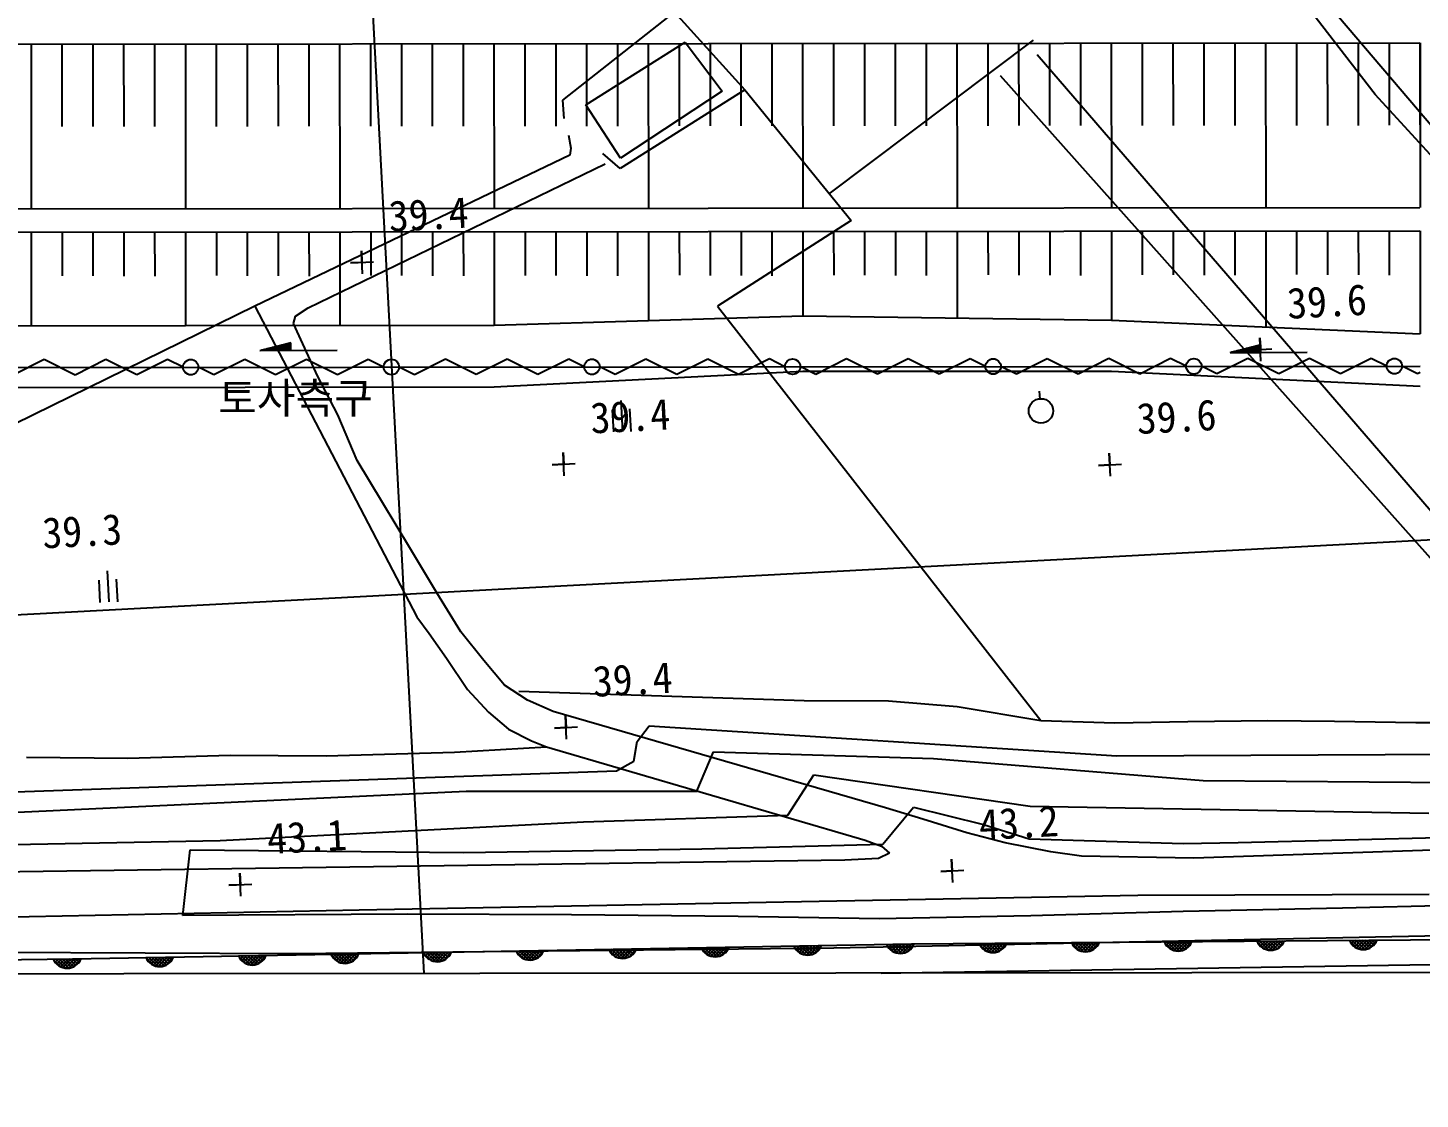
# Model space of a CAD drawing. Header units: millimetres. Extents: x 17638 to 18434, y 1103 to 1809.
# Drawn here: x 17986.9 to 18077.2, y 1407.1 to 1476.5 of the extents above; entities that cross this region are included whole.
import ezdxf
from ezdxf.enums import TextEntityAlignment as Align
from ezdxf.xclip import XClip

# ---------------------------------------------------------------- set-up
doc = ezdxf.new("R2010")
doc.units = ezdxf.units.MM
doc.header["$LTSCALE"] = 10
doc.header["$MEASUREMENT"] = 0
doc.header["$XCLIPFRAME"] = 2
doc.layers.add('TX-PAPR', color=2, linetype='Continuous', plot=False)
doc.layers.add('TZ-BASE', color=253, linetype='Continuous')
doc.styles.get("Standard").update_dxf_attribs({"font": 'GulimChe.ttf'})

# ---------------------------------------------------------------- blocks, each defined once
blk = doc.blocks.new('JD-SDJKSFJK3')
at = {"layer": 'TZ-BASE'}
for p, q in [((123.878, 132.792), (142.457, -217.068)), ((196.55, -17.917, 39.935), (175.244, 9.681, 39.935)), ((190.479, -8.506, 39.872), (204.618, -25.127, 39.872)), ((143.928, -18.29, 39.767), (151.163, -12.575, 39.767)), ((151.163, -12.575, 39.767), (155.721, -17.616, 39.767)), ((161.169, -24.354, 39.641), (174.42, -14.389, 39.641)), ((0.032, -14.758), (199.45, -14.578)), ((109.456, -14.659), (109.466, -25.329)), ((111.456, -14.657), (111.461, -19.992)), ((113.456, -14.656), (113.461, -19.991)), ((115.456, -14.654), (115.461, -19.989)), ((117.456, -14.652), (117.461, -19.987)), ((119.456, -14.65), (119.466, -25.32)), ((121.456, -14.648), (121.461, -19.983)), ((123.456, -14.647), (123.461, -19.982)), ((125.456, -14.645), (125.461, -19.98)), ((127.456, -14.643), (127.461, -19.978)), ((129.456, -14.641), (129.466, -25.311)), ((131.456, -14.639), (131.461, -19.974)), ((133.456, -14.638), (133.461, -19.973)), ((135.456, -14.636), (135.461, -19.971)), ((137.456, -14.634), (137.461, -19.969)), ((139.456, -14.632), (139.466, -25.302)), ((141.456, -14.63), (141.461, -19.965)), ((143.456, -14.629), (143.461, -19.964)), ((145.407, -18.584, 41.3), (151.849, -14.532, 41.3)), ((145.456, -14.627), (145.461, -19.962)), ((147.456, -14.625), (147.461, -19.96)), ((149.456, -14.623), (149.466, -25.293)), ((151.456, -14.621), (151.461, -19.956)), ((151.849, -14.532, 41.3), (154.252, -17.7, 41.3)), ((153.456, -14.62), (153.461, -19.955)), ((155.456, -14.618), (155.461, -19.953)), ((157.456, -14.616), (157.461, -19.951)), ((159.456, -14.614), (159.466, -25.284)), ((161.456, -14.612), (161.461, -19.947)), ((163.456, -14.611), (163.461, -19.946)), ((165.456, -14.609), (165.461, -19.944)), ((167.456, -14.607), (167.461, -19.942)), ((169.456, -14.605), (169.466, -25.275)), ((171.456, -14.603), (171.461, -19.938)), ((173.456, -14.601), (173.461, -19.936)), ((175.456, -14.6), (175.461, -19.935)), ((177.456, -14.598), (177.461, -19.933)), ((179.456, -14.596), (179.466, -25.266)), ((181.456, -14.594), (181.461, -19.929)), ((183.456, -14.592), (183.461, -19.927)), ((185.456, -14.591), (185.461, -19.926)), ((187.456, -14.589), (187.461, -19.924)), ((189.456, -14.587), (189.466, -25.257)), ((191.456, -14.585), (191.461, -19.92)), ((193.456, -14.583), (193.461, -19.918)), ((195.456, -14.582), (195.461, -19.917)), ((197.456, -14.58), (197.461, -19.915)), ((199.456, -14.578), (199.466, -25.248)), ((199.471, -14.578), (199.481, -25.248)), ((209.619, -55.882, 40.208), (174.658, -15.349, 40.208)), ((172.258, -16.679, 40.208), (207.094, -55.786, 40.208)), ((155.721, -17.616, 39.767), (147.628, -22.724, 39.767)), ((154.252, -17.7, 41.3), (147.651, -22.051, 41.3)), ((155.721, -17.616, 39.872), (162.606, -26.078, 39.872)), ((221.764, -45.487, 39.935), (196.55, -17.917, 39.935)), ((144.003, -19.465, 39.767), (143.928, -18.29, 39.767)), ((147.651, -22.051, 41.3), (145.407, -18.584, 41.3)), ((144.287, -20.55, 39.514), (144.437, -21.386, 39.514)), ((144.437, -21.386, 39.514), (144.366, -21.851, 39.514)), ((144.366, -21.851, 39.514), (123.963, -31.642, 39.514)), ((127.414, -31.753, 40.208), (146.652, -22.416, 40.208)), ((147.628, -22.724, 39.767), (146.507, -21.747, 39.767)), ((0.042, -25.428), (199.46, -25.248)), ((162.606, -26.078, 39.872), (153.937, -31.624, 39.872)), ((0.043, -26.928), (199.461, -26.748)), ((109.467, -26.829), (109.473, -32.899)), ((111.467, -26.827), (111.47, -29.664)), ((113.467, -26.826), (113.47, -29.675)), ((115.467, -26.824), (115.47, -29.685)), ((117.467, -26.822), (117.47, -29.695)), ((119.467, -26.82), (119.473, -32.89)), ((121.467, -26.818), (121.47, -29.655)), ((123.467, -26.817), (123.47, -29.666)), ((125.467, -26.815), (125.47, -29.676)), ((127.467, -26.813), (127.47, -29.686)), ((129.467, -26.811), (129.473, -32.881)), ((131.467, -26.809), (131.47, -29.646)), ((133.467, -26.808), (133.47, -29.657)), ((135.467, -26.806), (135.47, -29.667)), ((137.467, -26.804), (137.47, -29.677)), ((139.467, -26.802), (139.473, -32.872)), ((141.467, -26.8), (141.47, -29.637)), ((143.467, -26.799), (143.47, -29.648)), ((145.467, -26.797), (145.47, -29.658)), ((147.467, -26.795), (147.47, -29.668)), ((149.467, -26.793), (149.472, -32.563)), ((151.467, -26.791), (151.47, -29.628)), ((153.467, -26.79), (153.47, -29.639)), ((155.467, -26.788), (155.47, -29.649)), ((157.467, -26.786), (157.47, -29.659)), ((159.467, -26.784), (159.472, -32.254)), ((161.467, -26.782), (161.47, -29.619)), ((163.467, -26.78), (163.47, -29.629)), ((165.467, -26.779), (165.47, -29.64)), ((167.467, -26.777), (167.47, -29.65)), ((169.467, -26.775), (169.472, -32.395)), ((171.467, -26.773), (171.47, -29.61)), ((173.467, -26.771), (173.47, -29.62)), ((175.467, -26.77), (175.47, -29.631)), ((177.467, -26.768), (177.47, -29.641)), ((179.467, -26.766), (179.472, -32.536)), ((181.467, -26.764), (181.47, -29.601)), ((183.467, -26.762), (183.47, -29.611)), ((185.467, -26.761), (185.47, -29.622)), ((187.467, -26.759), (187.47, -29.632)), ((189.467, -26.757), (189.473, -32.977)), ((191.467, -26.755), (191.47, -29.592)), ((193.467, -26.753), (193.47, -29.602)), ((195.467, -26.752), (195.47, -29.613)), ((197.467, -26.75), (197.47, -29.623)), ((199.467, -26.748), (199.473, -33.418)), ((130.153, -28.834, 39.37), (131.651, -28.755, 39.37)), ((130.902, -28.794, 39.37), (130.153, -28.834, 39.37)), ((130.862, -28.045, 39.37), (130.902, -28.794, 39.37)), ((130.942, -29.543, 39.37), (130.862, -28.045, 39.37)), ((123.963, -31.642, 39.472), (80.682, -52.85, 39.472)), ((123.963, -31.642, 39.514), (134.461, -51.772, 39.514)), ((126.475, -32.747, 40.208), (126.588, -32.281, 40.208)), ((126.588, -32.281, 40.208), (127.414, -31.753, 40.208)), ((139.473, -32.872), (159.472, -32.254)), ((153.937, -31.624, 39.872), (174.885, -58.475, 39.872)), ((159.472, -32.254), (179.472, -32.536)), ((99.473, -32.908), (119.473, -32.89)), ((119.473, -32.89), (139.473, -32.872)), ((128.045, -36.191, 40.208), (126.475, -32.747, 40.208)), ((179.472, -32.536), (199.473, -33.418)), ((126.288, -34.02), (124.288, -34.522)), ((126.288, -34.282), (125.24, -34.283)), ((126.288, -34.269), (125.29, -34.27)), ((126.288, -34.257), (125.34, -34.258)), ((126.288, -34.244), (125.39, -34.245)), ((126.288, -34.232), (125.44, -34.233)), ((126.288, -34.219), (125.49, -34.22)), ((126.288, -34.207), (125.54, -34.208)), ((126.288, -34.194), (125.59, -34.195)), ((126.288, -34.182), (125.64, -34.182)), ((126.288, -34.169), (125.69, -34.17)), ((126.288, -34.157), (125.74, -34.157)), ((126.288, -34.144), (125.79, -34.145)), ((126.288, -34.132), (125.84, -34.132)), ((126.288, -34.119), (125.89, -34.12)), ((126.288, -34.107), (125.94, -34.107)), ((126.288, -34.094), (125.99, -34.095)), ((126.288, -34.082), (126.04, -34.082)), ((126.288, -34.069), (126.09, -34.07)), ((126.288, -34.057), (126.14, -34.057)), ((126.288, -34.044), (126.19, -34.044)), ((126.288, -34.032), (126.24, -34.032)), ((126.288, -34.52), (126.288, -34.02)), ((189.15, -34.15), (187.151, -34.652)), ((189.151, -34.275), (188.653, -34.275)), ((189.151, -34.262), (188.703, -34.263)), ((189.15, -34.25), (188.753, -34.25)), ((189.15, -34.237), (188.803, -34.237)), ((189.15, -34.225), (188.853, -34.225)), ((189.15, -34.212), (188.903, -34.212)), ((189.15, -34.2), (188.953, -34.2)), ((189.15, -34.187), (189.003, -34.187)), ((189.15, -34.175), (189.053, -34.175)), ((189.08, -33.692, 39.559), (189.12, -34.441, 39.559)), ((189.16, -35.19, 39.559), (189.08, -33.692, 39.559)), ((189.15, -34.162), (189.103, -34.162)), ((189.151, -34.65), (189.15, -34.15)), ((110.305, -35.099), (108.306, -36.1)), ((112.306, -36.097), (110.305, -35.099)), ((114.305, -35.095), (112.306, -36.097)), ((116.306, -36.093), (114.305, -35.095)), ((118.305, -35.091), (116.306, -36.093)), ((119.306, -35.59), (118.305, -35.091)), ((123.305, -35.087), (121.306, -36.089)), ((125.306, -36.085), (123.305, -35.087)), ((129.288, -34.517), (124.288, -34.522)), ((126.288, -34.507), (124.34, -34.509)), ((126.288, -34.494), (124.39, -34.496)), ((126.288, -34.482), (124.44, -34.484)), ((126.288, -34.469), (124.49, -34.471)), ((126.288, -34.457), (124.54, -34.458)), ((126.288, -34.444), (124.59, -34.446)), ((126.288, -34.432), (124.64, -34.433)), ((126.288, -34.419), (124.69, -34.421)), ((126.288, -34.407), (124.74, -34.408)), ((126.288, -34.394), (124.79, -34.396)), ((126.288, -34.382), (124.84, -34.383)), ((126.288, -34.369), (124.89, -34.371)), ((126.288, -34.357), (124.94, -34.358)), ((126.288, -34.344), (124.99, -34.346)), ((126.288, -34.332), (125.04, -34.333)), ((126.288, -34.319), (125.09, -34.32)), ((126.288, -34.307), (125.14, -34.308)), ((126.288, -34.294), (125.19, -34.295)), ((127.305, -35.083), (125.306, -36.085)), ((129.306, -36.081), (127.305, -35.083)), ((131.305, -35.08), (129.306, -36.081)), ((132.306, -35.579), (131.305, -35.08)), ((136.305, -35.075), (134.306, -36.077)), ((138.306, -36.073), (136.305, -35.075)), ((140.305, -35.071), (138.306, -36.073)), ((142.306, -36.07), (140.305, -35.071)), ((144.305, -35.068), (142.306, -36.07)), ((145.306, -35.567), (144.305, -35.068)), ((149.305, -35.063), (147.306, -36.065)), ((151.306, -36.061), (149.305, -35.063)), ((153.305, -35.06), (151.306, -36.061)), ((155.306, -36.058), (153.305, -35.06)), ((157.305, -35.056), (155.306, -36.058)), ((158.306, -35.555), (157.305, -35.056)), ((162.305, -35.052), (160.306, -36.053)), ((164.306, -36.05), (162.305, -35.052)), ((166.305, -35.048), (164.306, -36.05)), ((168.306, -36.046), (166.305, -35.048)), ((170.305, -35.044), (168.306, -36.046)), ((171.306, -35.543), (170.305, -35.044)), ((175.305, -35.04), (173.306, -36.042)), ((177.306, -36.038), (175.305, -35.04)), ((179.305, -35.036), (177.306, -36.038)), ((181.306, -36.034), (179.305, -35.036)), ((183.305, -35.033), (181.306, -36.034)), ((184.306, -35.532), (183.305, -35.033)), ((188.305, -35.028), (186.306, -36.03)), ((189.151, -34.65), (187.153, -34.651)), ((189.151, -34.637), (187.203, -34.639)), ((189.151, -34.625), (187.253, -34.626)), ((189.151, -34.612), (187.303, -34.614)), ((189.151, -34.6), (187.353, -34.601)), ((189.151, -34.587), (187.403, -34.589)), ((189.151, -34.575), (187.453, -34.576)), ((189.151, -34.562), (187.503, -34.564)), ((189.151, -34.55), (187.553, -34.551)), ((189.151, -34.537), (187.603, -34.539)), ((189.151, -34.525), (187.653, -34.526)), ((189.151, -34.512), (187.703, -34.513)), ((189.151, -34.5), (187.753, -34.501)), ((189.151, -34.487), (187.803, -34.488)), ((189.151, -34.475), (187.853, -34.476)), ((189.151, -34.462), (187.903, -34.463)), ((189.151, -34.45), (187.953, -34.451)), ((189.151, -34.437), (188.003, -34.438)), ((189.151, -34.425), (188.053, -34.426)), ((189.151, -34.412), (188.103, -34.413)), ((189.151, -34.4), (188.153, -34.401)), ((189.151, -34.387), (188.203, -34.388)), ((189.151, -34.375), (188.253, -34.375)), ((189.151, -34.362), (188.303, -34.363)), ((190.306, -36.026), (188.305, -35.028)), ((189.151, -34.35), (188.353, -34.35)), ((188.371, -34.481, 39.559), (189.869, -34.401, 39.559)), ((189.12, -34.441, 39.559), (188.371, -34.481, 39.559)), ((189.151, -34.337), (188.403, -34.338)), ((189.151, -34.325), (188.453, -34.325)), ((189.151, -34.312), (188.503, -34.313)), ((189.151, -34.3), (188.553, -34.3)), ((189.151, -34.287), (188.603, -34.288)), ((192.151, -34.647), (189.151, -34.65)), ((192.305, -35.024), (190.306, -36.026)), ((194.306, -36.023), (192.305, -35.024)), ((196.305, -35.021), (194.306, -36.023)), ((197.306, -35.52), (196.305, -35.021)), ((60.72, -35.643), (199.469, -35.518)), ((121.306, -36.089), (120.306, -35.59)), ((134.306, -36.077), (133.306, -35.578)), ((147.306, -36.065), (146.306, -35.566)), ((160.306, -36.053), (159.306, -35.554)), ((173.306, -36.042), (172.306, -35.543)), ((186.306, -36.03), (185.306, -35.531)), ((199.306, -36.018), (198.306, -35.519)), ((199.469, -35.936), (199.306, -36.018)), ((129.336, -38.676, 40.208), (128.045, -36.191, 40.208)), ((147.672, -37.747, 39.746), (147.779, -39.757, 39.746)), ((174.858, -37.654, 39.367), (174.808, -37.136, 39.367)), ((130.597, -41.625, 40.208), (129.336, -38.676, 40.208)), ((147.116, -38.343, 39.746), (147.192, -39.788, 39.746)), ((148.344, -39.75, 39.746), (148.266, -38.282, 39.746)), ((299.528, -41.5), (0.051, -57.404)), ((143.933, -41.123, 39.37), (143.973, -41.872, 39.37)), ((144.013, -42.621, 39.37), (143.933, -41.123, 39.37)), ((179.331, -41.16, 39.559), (179.371, -41.909, 39.559)), ((179.41, -42.658, 39.559), (179.331, -41.16, 39.559)), ((132.231, -44.353, 40.208), (130.597, -41.625, 40.208)), ((143.224, -41.912, 39.37), (144.722, -41.833, 39.37)), ((143.973, -41.872, 39.37), (143.224, -41.912, 39.37)), ((178.622, -41.949, 39.559), (180.12, -41.869, 39.559)), ((179.371, -41.909, 39.559), (178.622, -41.949, 39.559)), ((133.997, -47.287, 40.208), (132.231, -44.353, 40.208)), ((135.762, -50.221, 40.208), (133.997, -47.287, 40.208)), ((113.843, -49.386, 40.208), (113.92, -50.831, 40.208)), ((114.4, -48.79, 40.208), (114.506, -50.8, 40.208)), ((115.072, -50.793, 40.208), (114.994, -49.325, 40.208)), ((137.306, -52.741, 40.208), (135.762, -50.221, 40.208)), ((134.461, -51.772, 39.514), (135.249, -52.842, 39.514)), ((135.249, -52.842, 39.514), (136.388, -54.449, 39.514)), ((138.788, -54.591, 40.208), (137.306, -52.741, 40.208)), ((136.388, -54.449, 39.514), (137.749, -56.47, 39.514)), ((140.137, -56.191, 40.208), (138.788, -54.591, 40.208)), ((137.749, -56.47, 39.514), (139.094, -57.945, 39.514)), ((141.636, -57.157, 40.208), (140.137, -56.191, 40.208)), ((141.073, -56.585, 39.472), (156.263, -57.075, 39.472)), ((143.297, -57.909, 40.208), (141.636, -57.157, 40.208)), ((156.263, -57.075, 39.472), (159.546, -57.191, 39.472)), ((159.546, -57.191, 39.472), (165.011, -57.202, 39.472)), ((165.011, -57.202, 39.472), (169.478, -57.579, 39.472)), ((169.478, -57.579, 39.472), (174.885, -58.475, 39.472)), ((139.094, -57.945, 39.514), (140.387, -59.043, 39.514)), ((164.832, -64.144, 40.208), (143.297, -57.909, 40.208)), ((144.086, -58.187, 39.412), (144.125, -58.936, 39.412)), ((144.165, -59.685, 39.412), (144.086, -58.187, 39.412)), ((174.885, -58.475, 39.472), (179.682, -58.632, 39.472)), ((179.682, -58.632, 39.472), (184.429, -58.538, 39.472)), ((184.429, -58.538, 39.472), (189.598, -58.474, 39.472)), ((189.598, -58.474, 39.472), (193.93, -58.518, 39.472)), ((193.93, -58.518, 39.472), (199.187, -58.619, 39.472)), ((199.187, -58.619, 39.472), (202.802, -58.6, 39.472)), ((140.387, -59.043, 39.514), (141.88, -59.799, 39.514)), ((143.376, -58.976, 39.412), (144.874, -58.896, 39.412)), ((144.125, -58.936, 39.412), (143.376, -58.976, 39.412)), ((148.734, -59.855, 40.021), (149.503, -58.824, 40.021)), ((149.503, -58.824, 40.021), (179.827, -60.771, 40.021)), ((136.898, -60.53, 39.388), (142.858, -60.191, 39.388)), ((141.88, -59.799, 39.514), (142.858, -60.191, 39.514)), ((142.858, -60.191, 39.514), (163.505, -66.242, 39.514)), ((148.518, -61.122, 40.021), (148.734, -59.855, 40.021)), ((109.162, -60.863, 39.388), (115.722, -60.927, 39.388)), ((115.722, -60.927, 39.388), (122.359, -60.737, 39.388)), ((122.359, -60.737, 39.388), (128.581, -60.769, 39.388)), ((128.581, -60.769, 39.388), (132.362, -60.66, 39.388)), ((132.362, -60.66, 39.388), (136.898, -60.53, 39.388)), ((147.401, -61.743, 40.021), (148.518, -61.122, 40.021)), ((152.61, -63.065, 42.017), (153.671, -60.512, 42.017)), ((153.671, -60.512, 42.017), (167.935, -60.944, 42.017)), ((167.935, -60.944, 42.017), (185.422, -62.377, 42.017)), ((179.827, -60.771, 40.021), (206.518, -60.637, 40.021)), ((71.134, -64.391, 40.021), (147.401, -61.743, 40.021)), ((158.497, -64.62, 42), (160.188, -62.007, 42)), ((160.188, -62.007, 42), (174.204, -64.043, 42)), ((93.058, -65.15, 42.017), (137.644, -63.073, 42.017)), ((137.644, -63.073, 42.017), (152.61, -63.065, 42.017)), ((185.422, -62.377, 42.017), (202.998, -62.504, 42.017)), ((174.204, -64.043, 42), (200.028, -64.481, 42)), ((145.267, -65.041, 42), (158.497, -64.62, 42)), ((164.647, -66.503, 43), (166.638, -64.092, 43)), ((167.249, -64.873, 40.208), (164.832, -64.144, 40.208)), ((166.638, -64.092, 43), (171.169, -65.223, 43)), ((170.091, -65.759, 40.208), (167.249, -64.873, 40.208)), ((121.718, -66.262, 42), (145.267, -65.041, 42)), ((172.59, -66.402, 40.208), (170.091, -65.759, 40.208)), ((171.169, -65.223, 43), (174.138, -66.147, 43)), ((72.266, -67.217, 42), (121.718, -66.262, 42)), ((152.927, -66.797, 43), (164.647, -66.503, 43)), ((163.505, -66.242, 39.514), (164.567, -66.632, 39.514)), ((164.567, -66.632, 39.514), (165.084, -67.079, 39.514)), ((175.549, -66.99, 40.208), (172.59, -66.402, 40.208)), ((174.138, -66.147, 43), (184.11, -66.45, 43)), ((184.11, -66.45, 43), (187.681, -66.39, 43)), ((226.346, -65.997, 40.208), (184.809, -67.397, 40.208)), ((187.681, -66.39, 43), (206.544, -65.933, 43)), ((162.197, -67.54, 39.514), (93.532, -68.499, 39.514)), ((119.293, -71.124, 43), (119.76, -66.865, 43)), ((119.76, -66.865, 43), (137.505, -67.029, 43)), ((137.505, -67.029, 43), (152.927, -66.797, 43)), ((164.38, -67.436, 39.514), (162.197, -67.54, 39.514)), ((165.084, -67.079, 39.514), (164.38, -67.436, 39.514)), ((169.113, -67.475, 43.173), (169.153, -68.224, 43.173)), ((169.192, -68.973, 43.173), (169.113, -67.475, 43.173)), ((177.533, -67.269, 40.208), (175.549, -66.99, 40.208)), ((184.809, -67.397, 40.208), (177.533, -67.269, 40.208)), ((122.98, -68.377, 43.089), (123.02, -69.126, 43.089)), ((123.059, -69.874, 43.089), (122.98, -68.377, 43.089)), ((168.404, -68.264, 43.173), (169.901, -68.184, 43.173)), ((169.153, -68.224, 43.173), (168.404, -68.264, 43.173)), ((122.271, -69.165, 43.089), (123.769, -69.086, 43.089)), ((123.02, -69.126, 43.089), (122.271, -69.165, 43.089)), ((130.717, -70.755, 39.83), (181.179, -69.813, 39.83)), ((181.179, -69.813, 39.83), (200.052, -69.735, 39.83)), ((60.132, -72.147, 39.83), (130.717, -70.755, 39.83)), ((133.837, -71.044, 43), (119.293, -71.124, 43)), ((144.473, -71.075, 43), (133.837, -71.044, 43)), ((155.28, -71.186, 43), (144.473, -71.075, 43)), ((164.407, -71.345, 43), (155.28, -71.186, 43)), ((174.239, -71.147, 43), (164.407, -71.345, 43)), ((184.11, -70.864, 43), (174.239, -71.147, 43)), ((194.446, -70.652, 43), (184.11, -70.864, 43)), ((204.486, -70.406, 43), (194.446, -70.652, 43)), ((112.143, -73.935, 41.91), (166.514, -72.966, 41.91)), ((158.889, -73.102, 41.91), (160.689, -73.07, 41.91)), ((159.512, -73.648, 41.91), (160.059, -73.081, 41.91)), ((159.688, -73.681, 41.91), (160.271, -73.077, 41.91)), ((159.899, -73.679, 41.91), (160.483, -73.073, 41.91)), ((160.471, -73.401, 41.91), (160.138, -73.08, 41.91)), ((160.184, -73.599, 41.91), (160.684, -73.081, 41.91)), ((160.569, -73.287, 41.91), (160.35, -73.076, 41.91)), ((160.65, -73.156, 41.91), (160.562, -73.072, 41.91)), ((200.845, -72.445, 42), (161.477, -73.236, 42)), ((164.888, -72.995, 41.91), (166.688, -72.963, 41.91)), ((165.379, -73.492, 41.91), (164.908, -73.038, 41.91)), ((164.924, -73.069, 41.91), (164.997, -72.993, 41.91)), ((165.008, -73.198, 41.91), (165.209, -72.989, 41.91)), ((165.68, -73.574, 41.91), (165.076, -72.992, 41.91)), ((165.109, -73.31, 41.91), (165.422, -72.985, 41.91)), ((165.225, -73.405, 41.91), (165.634, -72.982, 41.91)), ((165.894, -73.572, 41.91), (165.288, -72.988, 41.91)), ((165.359, -73.483, 41.91), (165.846, -72.978, 41.91)), ((166.071, -73.535, 41.91), (165.501, -72.984, 41.91)), ((165.511, -73.541, 41.91), (166.058, -72.974, 41.91)), ((165.687, -73.574, 41.91), (166.27, -72.97, 41.91)), ((166.223, -73.473, 41.91), (165.713, -72.98, 41.91)), ((165.898, -73.572, 41.91), (166.482, -72.966, 41.91)), ((166.355, -73.392, 41.91), (165.925, -72.976, 41.91)), ((166.47, -73.294, 41.91), (166.137, -72.973, 41.91)), ((166.183, -73.492, 41.91), (166.684, -72.974, 41.91)), ((166.568, -73.18, 41.91), (166.349, -72.969, 41.91)), ((166.514, -72.966, 41.91), (203.584, -72.66, 41.91)), ((166.649, -73.049, 41.91), (166.561, -72.965, 41.91)), ((170.888, -72.93, 41.91), (172.688, -72.915, 41.91)), ((171.374, -73.432, 41.91), (170.907, -72.973, 41.91)), ((170.923, -73.004, 41.91), (170.997, -72.929, 41.91)), ((171.006, -73.134, 41.91), (171.209, -72.927, 41.91)), ((171.674, -73.516, 41.91), (171.076, -72.928, 41.91)), ((171.105, -73.247, 41.91), (171.421, -72.925, 41.91)), ((171.221, -73.343, 41.91), (171.633, -72.924, 41.91)), ((171.888, -73.517, 41.91), (171.288, -72.927, 41.91)), ((171.354, -73.422, 41.91), (171.845, -72.922, 41.91)), ((172.066, -73.481, 41.91), (171.5, -72.925, 41.91)), ((171.505, -73.482, 41.91), (172.058, -72.92, 41.91)), ((171.681, -73.517, 41.91), (172.27, -72.918, 41.91)), ((172.218, -73.421, 41.91), (171.712, -72.923, 41.91)), ((171.892, -73.517, 41.91), (172.482, -72.917, 41.91)), ((172.351, -73.341, 41.91), (171.925, -72.921, 41.91)), ((172.467, -73.244, 41.91), (172.137, -72.92, 41.91)), ((172.178, -73.44, 41.91), (172.683, -72.926, 41.91)), ((172.566, -73.131, 41.91), (172.349, -72.918, 41.91)), ((172.648, -73.001, 41.91), (172.561, -72.916, 41.91)), ((176.888, -72.88, 41.91), (178.688, -72.866, 41.91)), ((177.374, -73.382, 41.91), (176.907, -72.923, 41.91)), ((176.923, -72.955, 41.91), (176.997, -72.879, 41.91)), ((177.006, -73.084, 41.91), (177.209, -72.878, 41.91)), ((177.673, -73.467, 41.91), (177.076, -72.879, 41.91)), ((177.105, -73.197, 41.91), (177.421, -72.876, 41.91)), ((177.221, -73.294, 41.91), (177.633, -72.874, 41.91)), ((177.888, -73.467, 41.91), (177.288, -72.877, 41.91)), ((177.353, -73.373, 41.91), (177.845, -72.872, 41.91)), ((178.066, -73.432, 41.91), (177.5, -72.875, 41.91)), ((177.505, -73.432, 41.91), (178.057, -72.871, 41.91)), ((177.681, -73.467, 41.91), (178.27, -72.869, 41.91)), ((178.218, -73.371, 41.91), (177.712, -72.874, 41.91)), ((177.892, -73.467, 41.91), (178.482, -72.867, 41.91)), ((178.351, -73.292, 41.91), (177.924, -72.872, 41.91)), ((178.466, -73.195, 41.91), (178.136, -72.87, 41.91)), ((178.178, -73.39, 41.91), (178.683, -72.876, 41.91)), ((178.565, -73.082, 41.91), (178.349, -72.868, 41.91)), ((178.647, -72.952, 41.91), (178.561, -72.867, 41.91)), ((182.887, -72.831, 41.91), (184.687, -72.816, 41.91)), ((183.373, -73.333, 41.91), (182.907, -72.874, 41.91)), ((182.923, -72.905, 41.91), (182.997, -72.83, 41.91)), ((183.005, -73.035, 41.91), (183.209, -72.828, 41.91)), ((183.673, -73.417, 41.91), (183.076, -72.829, 41.91)), ((183.105, -73.148, 41.91), (183.421, -72.827, 41.91)), ((183.221, -73.244, 41.91), (183.633, -72.825, 41.91)), ((183.888, -73.418, 41.91), (183.288, -72.828, 41.91)), ((183.353, -73.323, 41.91), (183.845, -72.823, 41.91)), ((184.065, -73.382, 41.91), (183.5, -72.826, 41.91)), ((183.505, -73.383, 41.91), (184.057, -72.821, 41.91)), ((183.681, -73.418, 41.91), (184.269, -72.82, 41.91)), ((184.218, -73.322, 41.91), (183.712, -72.824, 41.91)), ((183.891, -73.418, 41.91), (184.481, -72.818, 41.91)), ((184.351, -73.242, 41.91), (183.924, -72.822, 41.91)), ((184.466, -73.145, 41.91), (184.136, -72.821, 41.91)), ((184.177, -73.341, 41.91), (184.683, -72.827, 41.91)), ((184.565, -73.032, 41.91), (184.348, -72.819, 41.91)), ((184.647, -72.902, 41.91), (184.56, -72.817, 41.91)), ((188.887, -72.781, 41.91), (190.687, -72.767, 41.91)), ((189.373, -73.283, 41.91), (188.907, -72.824, 41.91)), ((188.923, -72.856, 41.91), (188.996, -72.781, 41.91)), ((189.005, -72.986, 41.91), (189.208, -72.779, 41.91)), ((189.673, -73.368, 41.91), (189.075, -72.78, 41.91)), ((189.105, -73.098, 41.91), (189.421, -72.777, 41.91)), ((189.22, -73.195, 41.91), (189.633, -72.775, 41.91)), ((189.888, -73.369, 41.91), (189.288, -72.778, 41.91)), ((189.353, -73.274, 41.91), (189.845, -72.774, 41.91)), ((190.065, -73.333, 41.91), (189.5, -72.776, 41.91)), ((189.505, -73.333, 41.91), (190.057, -72.772, 41.91)), ((189.68, -73.369, 41.91), (190.269, -72.77, 41.91)), ((190.218, -73.272, 41.91), (189.712, -72.775, 41.91)), ((189.891, -73.368, 41.91), (190.481, -72.768, 41.91)), ((190.351, -73.193, 41.91), (189.924, -72.773, 41.91)), ((190.466, -73.096, 41.91), (190.136, -72.771, 41.91)), ((190.177, -73.291, 41.91), (190.683, -72.778, 41.91)), ((190.565, -72.983, 41.91), (190.348, -72.769, 41.91)), ((190.647, -72.853, 41.91), (190.56, -72.768, 41.91)), ((194.887, -72.732, 41.91), (196.687, -72.717, 41.91)), ((195.373, -73.234, 41.91), (194.907, -72.775, 41.91)), ((194.922, -72.806, 41.91), (194.996, -72.731, 41.91)), ((195.005, -72.936, 41.91), (195.208, -72.729, 41.91)), ((195.673, -73.318, 41.91), (195.075, -72.73, 41.91)), ((195.104, -73.049, 41.91), (195.42, -72.728, 41.91)), ((195.22, -73.145, 41.91), (195.633, -72.726, 41.91)), ((195.887, -73.319, 41.91), (195.287, -72.729, 41.91)), ((195.353, -73.224, 41.91), (195.845, -72.724, 41.91)), ((196.065, -73.283, 41.91), (195.499, -72.727, 41.91)), ((195.505, -73.284, 41.91), (196.057, -72.722, 41.91)), ((195.68, -73.319, 41.91), (196.269, -72.721, 41.91)), ((196.217, -73.223, 41.91), (195.712, -72.725, 41.91)), ((195.891, -73.319, 41.91), (196.481, -72.719, 41.91)), ((196.35, -73.143, 41.91), (195.924, -72.723, 41.91)), ((196.466, -73.046, 41.91), (196.136, -72.722, 41.91)), ((196.177, -73.242, 41.91), (196.682, -72.728, 41.91)), ((196.565, -72.933, 41.91), (196.348, -72.72, 41.91)), ((196.647, -72.804, 41.91), (196.56, -72.718, 41.91)), ((63.8, -74.484, 41.91), (112.143, -73.935, 41.91)), ((126.511, -73.608, 42), (89.259, -73.414, 42)), ((110.897, -73.949, 41.91), (112.697, -73.929, 41.91)), ((110.932, -74.024, 41.91), (111.006, -73.948, 41.91)), ((111.015, -74.153, 41.91), (111.218, -73.946, 41.91)), ((111.684, -74.533, 41.91), (111.085, -73.947, 41.91)), ((111.115, -74.266, 41.91), (111.43, -73.943, 41.91)), ((111.231, -74.362, 41.91), (111.642, -73.941, 41.91)), ((111.899, -74.533, 41.91), (111.297, -73.945, 41.91)), ((111.364, -74.44, 41.91), (111.854, -73.939, 41.91)), ((112.076, -74.497, 41.91), (111.509, -73.943, 41.91)), ((111.516, -74.499, 41.91), (112.066, -73.936, 41.91)), ((111.692, -74.534, 41.91), (112.279, -73.934, 41.91)), ((112.229, -74.436, 41.91), (111.721, -73.94, 41.91)), ((111.903, -74.533, 41.91), (112.491, -73.931, 41.91)), ((112.361, -74.356, 41.91), (111.933, -73.938, 41.91)), ((112.477, -74.259, 41.91), (112.145, -73.935, 41.91)), ((112.188, -74.455, 41.91), (112.692, -73.94, 41.91)), ((112.575, -74.146, 41.91), (112.358, -73.933, 41.91)), ((112.657, -74.016, 41.91), (112.57, -73.931, 41.91)), ((116.896, -73.851, 41.91), (118.696, -73.819, 41.91)), ((117.387, -74.348, 41.91), (116.916, -73.893, 41.91)), ((116.932, -73.924, 41.91), (117.005, -73.849, 41.91)), ((117.016, -74.054, 41.91), (117.217, -73.845, 41.91)), ((117.687, -74.429, 41.91), (117.084, -73.847, 41.91)), ((117.116, -74.165, 41.91), (117.429, -73.841, 41.91)), ((117.233, -74.261, 41.91), (117.641, -73.837, 41.91)), ((117.902, -74.428, 41.91), (117.296, -73.843, 41.91)), ((117.366, -74.338, 41.91), (117.853, -73.834, 41.91)), ((118.079, -74.39, 41.91), (117.508, -73.84, 41.91)), ((117.519, -74.396, 41.91), (118.065, -73.83, 41.91)), ((117.695, -74.43, 41.91), (118.278, -73.826, 41.91)), ((118.231, -74.329, 41.91), (117.72, -73.836, 41.91)), ((117.905, -74.428, 41.91), (118.49, -73.822, 41.91)), ((118.363, -74.248, 41.91), (117.932, -73.832, 41.91)), ((118.478, -74.15, 41.91), (118.145, -73.828, 41.91)), ((118.191, -74.348, 41.91), (118.691, -73.829, 41.91)), ((118.576, -74.036, 41.91), (118.357, -73.825, 41.91)), ((118.656, -73.905, 41.91), (118.569, -73.821, 41.91)), ((122.895, -73.744, 41.91), (124.695, -73.712, 41.91)), ((123.386, -74.241, 41.91), (122.915, -73.786, 41.91)), ((122.931, -73.817, 41.91), (123.004, -73.742, 41.91)), ((123.015, -73.947, 41.91), (123.216, -73.738, 41.91)), ((123.686, -74.322, 41.91), (123.083, -73.74, 41.91)), ((123.115, -74.058, 41.91), (123.428, -73.734, 41.91)), ((123.232, -74.154, 41.91), (123.64, -73.73, 41.91)), ((123.901, -74.321, 41.91), (123.295, -73.737, 41.91)), ((123.365, -74.231, 41.91), (123.852, -73.727, 41.91)), ((124.078, -74.284, 41.91), (123.507, -73.733, 41.91)), ((123.518, -74.289, 41.91), (124.065, -73.723, 41.91)), ((123.694, -74.323, 41.91), (124.277, -73.719, 41.91)), ((124.23, -74.222, 41.91), (123.719, -73.729, 41.91)), ((123.904, -74.321, 41.91), (124.489, -73.715, 41.91)), ((124.362, -74.141, 41.91), (123.931, -73.725, 41.91)), ((124.477, -74.043, 41.91), (124.144, -73.721, 41.91)), ((124.19, -74.241, 41.91), (124.69, -73.722, 41.91)), ((124.575, -73.929, 41.91), (124.356, -73.718, 41.91)), ((124.655, -73.798, 41.91), (124.568, -73.714, 41.91)), ((161.477, -73.236, 42), (126.511, -73.608, 42)), ((128.894, -73.637, 41.91), (130.694, -73.605, 41.91)), ((129.385, -74.134, 41.91), (128.914, -73.679, 41.91)), ((128.93, -73.71, 41.91), (129.003, -73.635, 41.91)), ((129.014, -73.84, 41.91), (129.215, -73.631, 41.91)), ((129.685, -74.215, 41.91), (129.082, -73.633, 41.91)), ((129.114, -73.951, 41.91), (129.427, -73.627, 41.91)), ((129.231, -74.047, 41.91), (129.639, -73.623, 41.91)), ((129.9, -74.214, 41.91), (129.294, -73.63, 41.91)), ((129.364, -74.124, 41.91), (129.851, -73.62, 41.91)), ((130.077, -74.177, 41.91), (129.506, -73.626, 41.91)), ((129.517, -74.182, 41.91), (130.064, -73.616, 41.91)), ((129.693, -74.216, 41.91), (130.276, -73.612, 41.91)), ((130.229, -74.115, 41.91), (129.718, -73.622, 41.91)), ((129.904, -74.214, 41.91), (130.488, -73.608, 41.91)), ((130.361, -74.034, 41.91), (129.931, -73.618, 41.91)), ((130.476, -73.936, 41.91), (130.143, -73.614, 41.91)), ((130.189, -74.134, 41.91), (130.689, -73.616, 41.91)), ((130.574, -73.822, 41.91), (130.355, -73.611, 41.91)), ((130.654, -73.691, 41.91), (130.567, -73.607, 41.91)), ((134.893, -73.53, 41.91), (136.693, -73.498, 41.91)), ((135.384, -74.027, 41.91), (134.913, -73.572, 41.91)), ((134.929, -73.604, 41.91), (135.002, -73.528, 41.91)), ((135.013, -73.733, 41.91), (135.214, -73.524, 41.91)), ((135.684, -74.108, 41.91), (135.081, -73.526, 41.91)), ((135.113, -73.844, 41.91), (135.426, -73.52, 41.91)), ((135.23, -73.94, 41.91), (135.638, -73.516, 41.91)), ((135.899, -74.107, 41.91), (135.293, -73.523, 41.91)), ((135.363, -74.017, 41.91), (135.851, -73.513, 41.91)), ((136.076, -74.07, 41.91), (135.505, -73.519, 41.91)), ((135.516, -74.076, 41.91), (136.063, -73.509, 41.91)), ((135.692, -74.109, 41.91), (136.275, -73.505, 41.91)), ((136.228, -74.008, 41.91), (135.717, -73.515, 41.91)), ((135.903, -74.107, 41.91), (136.487, -73.501, 41.91)), ((136.36, -73.927, 41.91), (135.93, -73.511, 41.91)), ((136.475, -73.829, 41.91), (136.142, -73.507, 41.91)), ((136.188, -74.027, 41.91), (136.688, -73.509, 41.91)), ((136.573, -73.715, 41.91), (136.354, -73.504, 41.91)), ((136.653, -73.584, 41.91), (136.566, -73.5, 41.91)), ((140.892, -73.423, 41.91), (142.692, -73.391, 41.91)), ((141.383, -73.92, 41.91), (140.912, -73.466, 41.91)), ((140.928, -73.497, 41.91), (141.001, -73.421, 41.91)), ((141.012, -73.626, 41.91), (141.213, -73.417, 41.91)), ((141.683, -74.001, 41.91), (141.08, -73.419, 41.91)), ((141.112, -73.738, 41.91), (141.425, -73.413, 41.91)), ((141.229, -73.833, 41.91), (141.637, -73.409, 41.91)), ((141.898, -74, 41.91), (141.292, -73.416, 41.91)), ((141.363, -73.91, 41.91), (141.85, -73.406, 41.91)), ((142.075, -73.963, 41.91), (141.504, -73.412, 41.91)), ((141.515, -73.969, 41.91), (142.062, -73.402, 41.91)), ((141.691, -74.002, 41.91), (142.274, -73.398, 41.91)), ((142.227, -73.901, 41.91), (141.716, -73.408, 41.91)), ((141.902, -74, 41.91), (142.486, -73.394, 41.91)), ((142.359, -73.82, 41.91), (141.929, -73.404, 41.91)), ((142.474, -73.722, 41.91), (142.141, -73.4, 41.91)), ((142.187, -73.92, 41.91), (142.687, -73.402, 41.91)), ((142.572, -73.608, 41.91), (142.353, -73.397, 41.91)), ((142.652, -73.477, 41.91), (142.565, -73.393, 41.91)), ((146.891, -73.316, 41.91), (148.691, -73.284, 41.91)), ((147.382, -73.813, 41.91), (146.911, -73.359, 41.91)), ((146.927, -73.39, 41.91), (147, -73.314, 41.91)), ((147.011, -73.519, 41.91), (147.212, -73.31, 41.91)), ((147.682, -73.894, 41.91), (147.079, -73.312, 41.91)), ((147.112, -73.631, 41.91), (147.424, -73.306, 41.91)), ((147.228, -73.726, 41.91), (147.637, -73.302, 41.91)), ((147.897, -73.893, 41.91), (147.291, -73.309, 41.91)), ((147.362, -73.803, 41.91), (147.849, -73.299, 41.91)), ((148.074, -73.856, 41.91), (147.503, -73.305, 41.91)), ((147.514, -73.862, 41.91), (148.061, -73.295, 41.91)), ((147.69, -73.895, 41.91), (148.273, -73.291, 41.91)), ((148.226, -73.794, 41.91), (147.716, -73.301, 41.91)), ((147.901, -73.893, 41.91), (148.485, -73.287, 41.91)), ((148.358, -73.713, 41.91), (147.928, -73.297, 41.91)), ((148.473, -73.615, 41.91), (148.14, -73.294, 41.91)), ((148.186, -73.813, 41.91), (148.686, -73.295, 41.91)), ((148.571, -73.501, 41.91), (148.352, -73.29, 41.91)), ((148.651, -73.37, 41.91), (148.564, -73.286, 41.91)), ((152.89, -73.209, 41.91), (154.69, -73.177, 41.91)), ((153.381, -73.706, 41.91), (152.91, -73.252, 41.91)), ((152.926, -73.283, 41.91), (152.999, -73.207, 41.91)), ((153.01, -73.412, 41.91), (153.211, -73.203, 41.91)), ((153.681, -73.787, 41.91), (153.078, -73.205, 41.91)), ((153.111, -73.524, 41.91), (153.423, -73.199, 41.91)), ((153.227, -73.619, 41.91), (153.636, -73.196, 41.91)), ((153.896, -73.786, 41.91), (153.29, -73.202, 41.91)), ((153.361, -73.696, 41.91), (153.848, -73.192, 41.91)), ((154.073, -73.749, 41.91), (153.502, -73.198, 41.91)), ((153.513, -73.755, 41.91), (154.06, -73.188, 41.91)), ((153.689, -73.788, 41.91), (154.272, -73.184, 41.91)), ((154.225, -73.687, 41.91), (153.715, -73.194, 41.91)), ((153.9, -73.786, 41.91), (154.484, -73.18, 41.91)), ((154.357, -73.606, 41.91), (153.927, -73.19, 41.91)), ((154.472, -73.508, 41.91), (154.139, -73.187, 41.91)), ((154.185, -73.706, 41.91), (154.685, -73.188, 41.91)), ((154.57, -73.394, 41.91), (154.351, -73.183, 41.91)), ((154.65, -73.263, 41.91), (154.563, -73.179, 41.91)), ((159.38, -73.599, 41.91), (158.909, -73.145, 41.91)), ((158.925, -73.176, 41.91), (158.998, -73.1, 41.91)), ((159.009, -73.305, 41.91), (159.21, -73.096, 41.91)), ((159.681, -73.681, 41.91), (159.077, -73.098, 41.91)), ((159.11, -73.417, 41.91), (159.423, -73.092, 41.91)), ((159.226, -73.512, 41.91), (159.635, -73.089, 41.91)), ((159.895, -73.679, 41.91), (159.289, -73.095, 41.91)), ((159.36, -73.589, 41.91), (159.847, -73.085, 41.91)), ((160.072, -73.642, 41.91), (159.502, -73.091, 41.91)), ((160.224, -73.58, 41.91), (159.714, -73.087, 41.91)), ((160.356, -73.499, 41.91), (159.926, -73.083, 41.91)), ((111.384, -74.45, 41.91), (110.916, -73.992, 41.91)), ((138.245, -75.247, 41.009), (165.811, -74.836, 41.009)), ((165.811, -74.836, 41.009), (205.687, -74.198, 41.009))]:
    blk.add_line(p, q, dxfattribs=at)
at = {"layer": 'TZ-BASE', "ltscale": 10}
for p, q in [((139.476, -36.872), (159.475, -35.854)), ((159.475, -35.854), (179.475, -35.836)), ((179.475, -35.836), (199.47, -36.818)), ((99.476, -36.908), (139.476, -36.872))]:
    blk.add_line(p, q, dxfattribs=at)
at = {"layer": 'TZ-BASE'}
for centre, radius in [((119.806, -35.59), 0.5), ((132.806, -35.578), 0.5), ((145.806, -35.566), 0.5), ((158.806, -35.555), 0.5), ((171.806, -35.543), 0.5), ((184.806, -35.531), 0.5), ((197.806, -35.519), 0.5), ((174.899, -38.422, 39.367), 0.791)]:
    blk.add_circle(centre, radius, dxfattribs=at)
for centre, start, end in [((159.782, -72.711, 41.91), 203.64137, 338.40164), ((165.781, -72.604, 41.91), 203.64137, 338.40164), ((171.785, -72.547, 41.91), 203.0921, 337.85237), ((177.784, -72.498, 41.91), 203.0921, 337.85237), ((183.784, -72.449, 41.91), 203.0921, 337.85237), ((189.784, -72.399, 41.91), 203.0921, 337.85237), ((195.784, -72.35, 41.91), 203.0921, 337.85237), ((111.792, -73.564, 41.91), 203.26993, 338.0302), ((117.789, -73.46, 41.91), 203.64137, 338.40164), ((123.788, -73.353, 41.91), 203.64137, 338.40164), ((129.787, -73.246, 41.91), 203.64137, 338.40164), ((135.786, -73.139, 41.91), 203.64137, 338.40164), ((141.785, -73.032, 41.91), 203.64137, 338.40164), ((147.784, -72.925, 41.91), 203.64137, 338.40164), ((153.783, -72.818, 41.91), 203.64137, 338.40164)]:
    blk.add_arc(centre, 0.975, start, end, dxfattribs=at)
for s, p in [('39.4', (132.685, -26.811, 36.891)), ('39.6', (190.903, -32.458, 36.891)), ('39.4', (145.756, -39.889, 36.891)), ('39.6', (181.154, -39.926, 36.891)), ('39.3', (110.236, -47.339, 36.891)), ('39.4', (145.908, -56.953, 36.891)), ('43.2', (170.936, -66.241, 40.189)), ('43.1', (124.803, -67.143, 40.189))]:
    blk.add_text(s, height=2, rotation=3.03981, dxfattribs=at).set_placement(p)
blk.add_text('토사측구', height=2, rotation=0.05177, dxfattribs=at).set_placement((126.597, -37.567), align=Align.MIDDLE)

msp = doc.modelspace()

# ---------------------------------------------------------------- linework, layer by layer
at = {"layer": 'TX-PAPR'}
msp.add_lwpolyline([(17877.618, 1565.136), (18177.618, 1565.4), (18177.751, 1415.4), (17877.751, 1415.136)], close=True, dxfattribs=at)

# ---------------------------------------------------------------- block references
at = {"layer": 'TZ-BASE'}
ref = msp.add_blockref('JD-SDJKSFJK3', (17877.685, 1490.136), dxfattribs=at)
XClip(ref).set_block_clipping_path([(-0.0661112123, 74.999970862), (299.9337722053, 75.2644158343), (300.0659946915, -74.7355260164), (0.0661112122, -74.999970862)])

doc.saveas('drawing.dxf')
